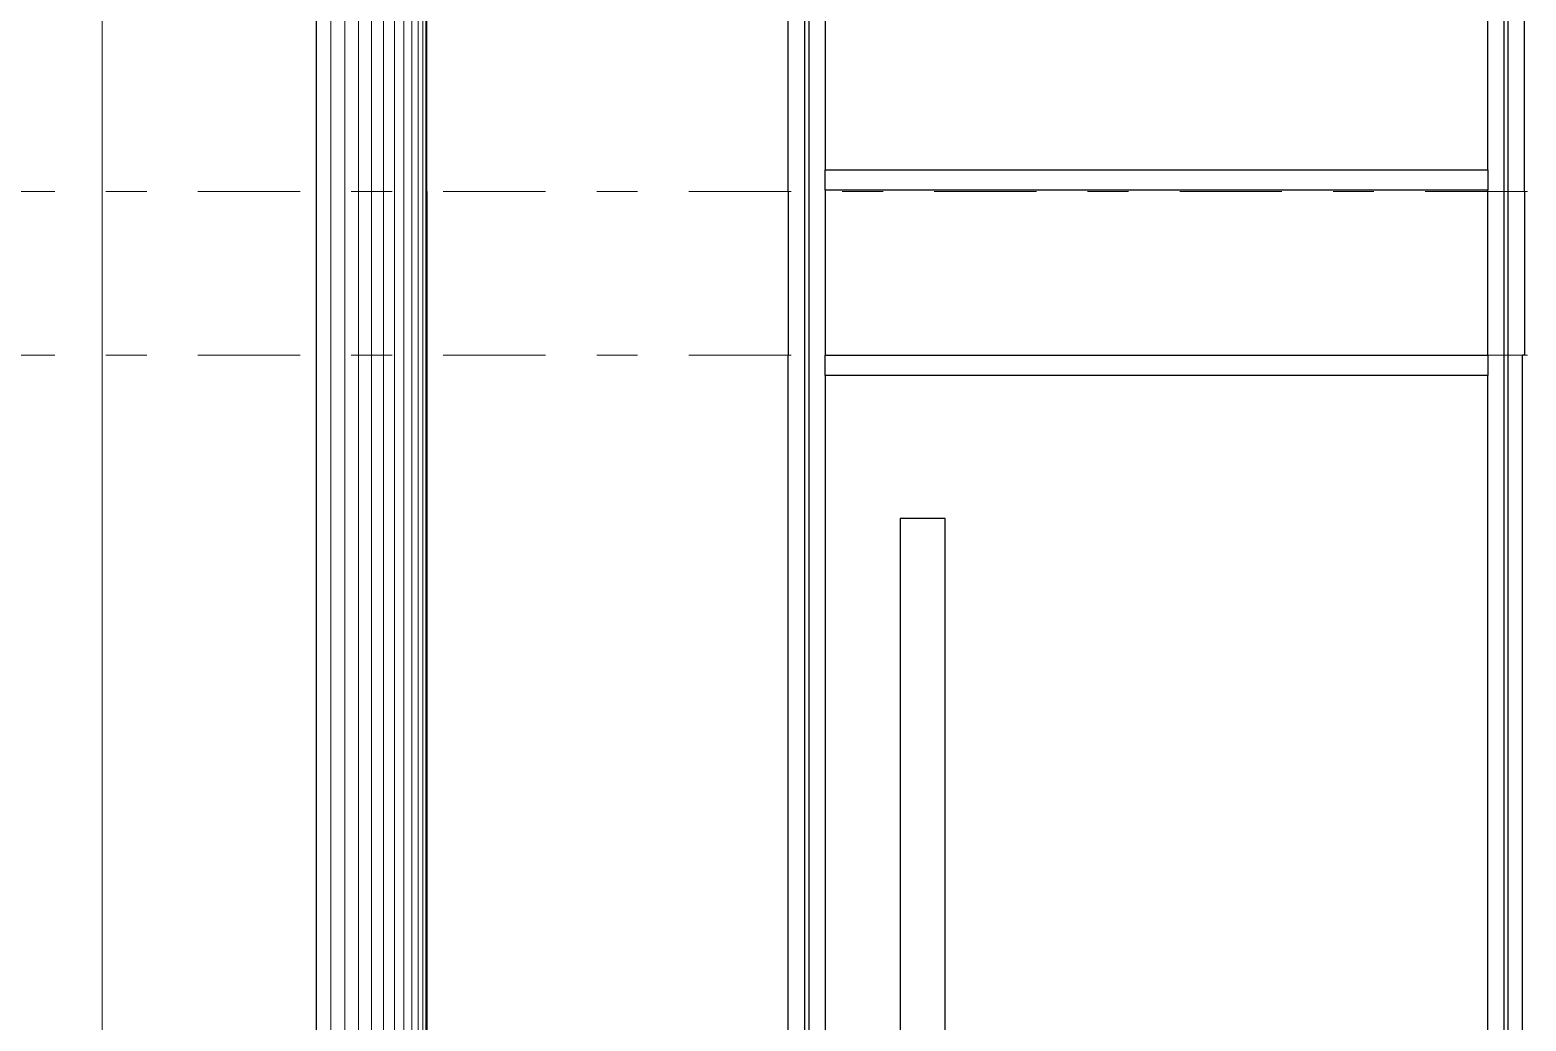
# Model space of a CAD drawing. Header units: metres. Extents: x 294 to 1101, y -498 to -355.
# Drawn here: x 493.584 to 497.242, y -469.248 to -466.825 of the extents above; entities that cross this region are included whole.
import ezdxf

# ---------------------------------------------------------------- set-up
doc = ezdxf.new("R2010")
doc.units = ezdxf.units.M
doc.linetypes.add('DASHDOT2', pattern=[0.5, 0.25, -0.125, 0, -0.125])
doc.layers.add('19-JARDINERIA', color=80, linetype='Continuous', lineweight=0)
doc.layers.add('roof', color=16, linetype='DASHDOT2', lineweight=18)
doc.layers.add('win', color=206, linetype='Continuous')

msp = doc.modelspace()

# ---------------------------------------------------------------- linework, layer by layer
for p, q in [((494.2844, -470.96), (494.2844, -464.5075)), ((495.4381, -467.22), (495.4381, -464.9782)), ((497.2381, -467.22), (497.2381, -464.9782)), ((494.5542, -467.22), (494.5542, -467.62)), ((495.4381, -467.22), (495.4381, -467.62)), ((497.2381, -467.22), (497.2381, -467.62)), ((494.5542, -467.62), (494.5542, -470.96)), ((495.4381, -470.96), (495.4381, -467.62)), ((497.2332, -470.96), (497.2332, -467.62)), ((497.2381, -467.62), (497.2332, -467.62))]:
    msp.add_line(p, q)
at = {"layer": '19-JARDINERIA', "color": 251}
for p, q in [((493.7607, -461.4915), (493.7607, -470.96)), ((494.3196, -470.96), (494.3196, -464.5097)), ((494.3542, -470.96), (494.3542, -464.5119)), ((494.3877, -470.96), (494.3877, -464.514)), ((494.4193, -470.96), (494.4193, -464.5159)), ((494.4486, -470.96), (494.4486, -464.5178)), ((494.4752, -470.96), (494.4752, -464.5195)), ((494.4984, -470.96), (494.4984, -464.5209)), ((494.518, -470.96), (494.518, -464.5222)), ((494.5336, -470.96), (494.5336, -464.5231)), ((494.545, -470.96), (494.545, -464.5239)), ((494.5519, -470.96), (494.5519, -464.5243)), ((494.5542, -464.5244), (494.5542, -467.22))]:
    msp.add_line(p, q, dxfattribs=at)
at = {"layer": 'roof'}
for p, q in [((487.9948, -467.22), (504.6764, -467.22)), ((487.9948, -467.62), (504.6764, -467.62))]:
    msp.add_line(p, q, dxfattribs=at)
at = {"layer": 'win'}
for p, q in [((495.4781, -464.9795), (495.4781, -470.92)), ((495.4881, -464.9798), (495.4881, -470.91)), ((495.5281, -464.9811), (495.5281, -467.167)), ((497.1481, -467.167), (497.1481, -464.9811)), ((497.1881, -470.91), (497.1881, -464.9798)), ((497.1981, -470.92), (497.1981, -464.9795)), ((495.5281, -467.217), (495.5281, -467.167)), ((495.5281, -467.167), (497.1481, -467.167)), ((497.1481, -467.167), (497.1481, -467.217)), ((497.1481, -467.217), (495.5281, -467.217)), ((495.5281, -467.217), (495.5281, -467.62)), ((497.1481, -467.62), (497.1481, -467.217)), ((495.5281, -467.67), (495.5281, -467.62)), ((495.5281, -467.62), (497.1481, -467.62)), ((497.1481, -467.62), (497.1481, -467.67)), ((497.1481, -467.67), (495.5281, -467.67)), ((495.5281, -467.67), (495.5281, -470.87)), ((497.1481, -470.87), (497.1481, -467.67)), ((495.8214, -468.0194), (495.7114, -468.0194)), ((495.7114, -468.0194), (495.7114, -470.4494)), ((495.8214, -470.4494), (495.8214, -468.0194))]:
    msp.add_line(p, q, dxfattribs=at)

doc.saveas('drawing.dxf')
